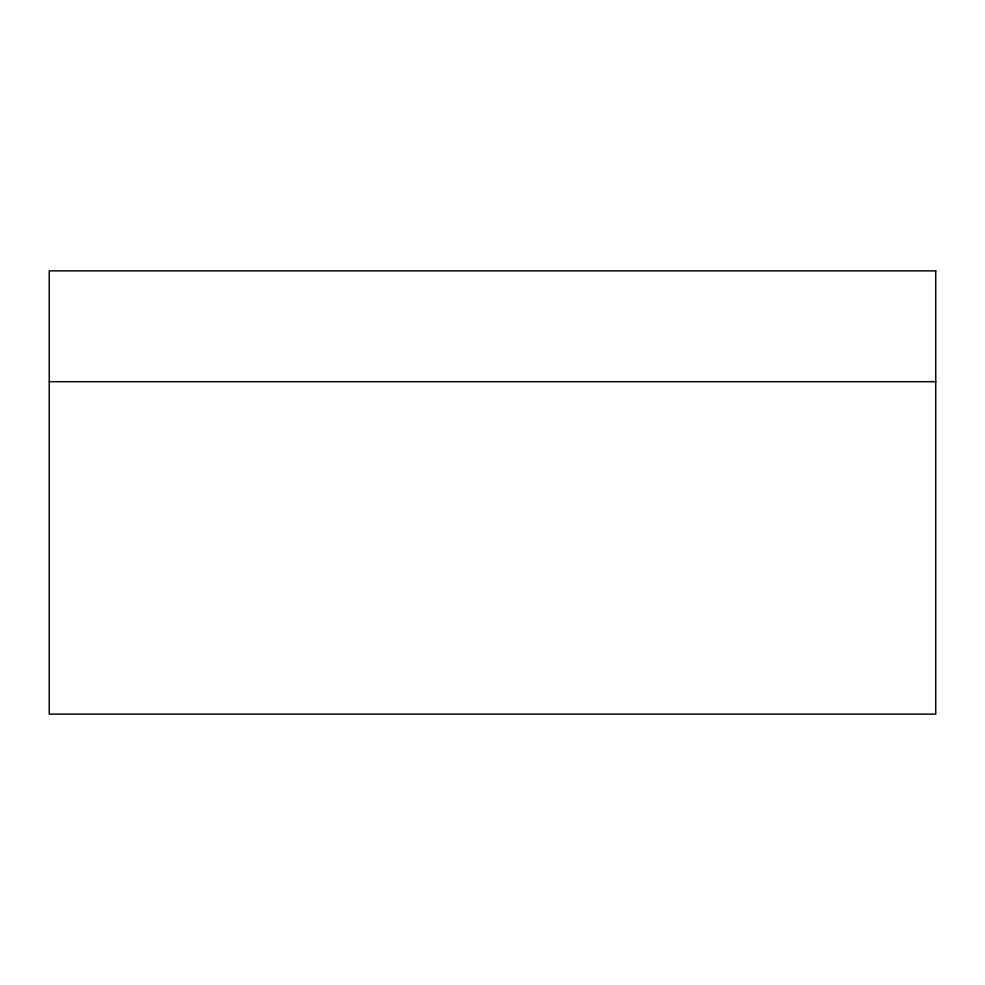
<?xml version="1.0" encoding="UTF-8"?>
<svg xmlns="http://www.w3.org/2000/svg" width="985" height="985" viewBox="0 0 985 985"><rect width="100%" height="100%" fill="white"/><g stroke="black" fill="none" stroke-linecap="round" stroke-linejoin="round"><path stroke-width="1.48" d="M49.25 381.688L935.75 381.688M935.75 270.875L49.25 270.875L49.25 714.125L935.75 714.125L935.75 270.875"/></g></svg>
